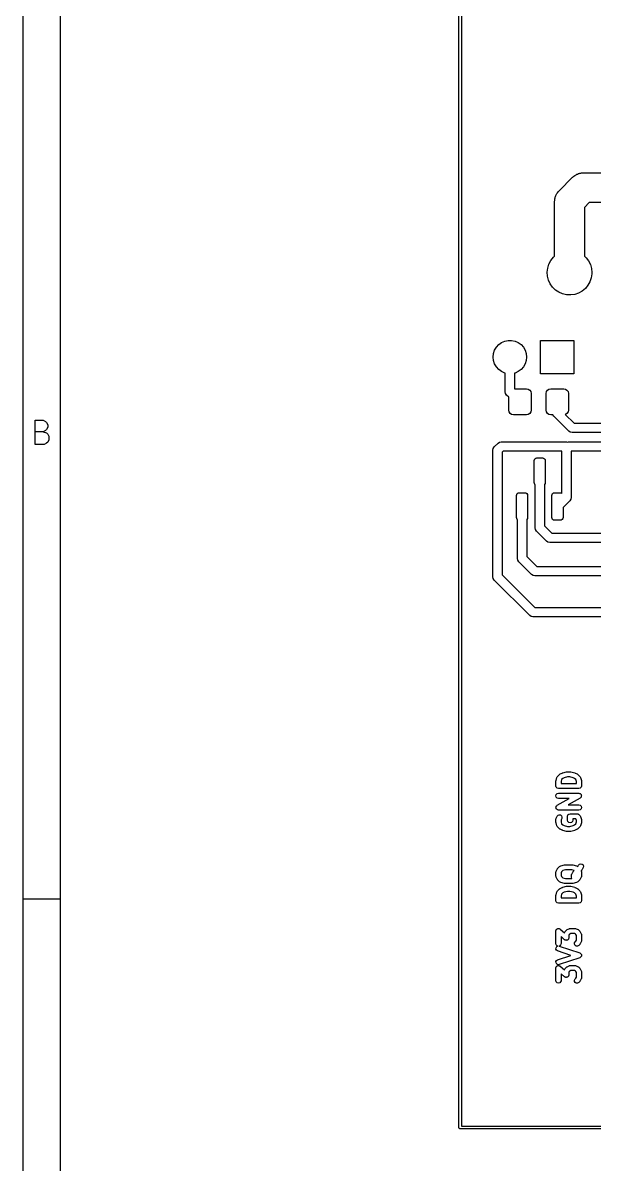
# Model space of a CAD drawing. Extents: x 10 to 287, y -200 to -10.
# Drawn here: x 10 to 40.7, y -124.2 to -62.9 of the extents above; entities that cross this region are included whole.
import ezdxf

# ---------------------------------------------------------------- set-up
doc = ezdxf.new("R2010")
doc.units = 0
doc.layers.add('BLACK', color=7, linetype='CONTINUOUS')

msp = doc.modelspace()

# ---------------------------------------------------------------- linework, layer by layer
at = {"layer": 'BLACK', "linetype": 'CONTINUOUS'}
for p, q in [((10, -10), (10, -200.007)), ((12, -12), (12, -198.007)), ((33.4159, -122.27), (33.4163, -36.7559)), ((33.5663, -36.8309), (33.5659, -122.195)), ((39.6782, -71.1222), (39.7149, -71.105)), ((39.7149, -71.105), (39.7493, -71.0835)), ((39.7493, -71.0835), (39.7955, -71.0674)), ((39.7955, -71.0674), (39.8398, -71.0468)), ((39.8398, -71.0468), (39.8795, -71.0382)), ((39.8795, -71.0382), (39.9178, -71.0249)), ((39.9178, -71.0249), (39.9664, -71.0194)), ((39.9664, -71.0194), (40.0142, -71.0091)), ((40.0142, -71.0091), (40.0547, -71.0095)), ((40.0547, -71.0095), (40.095, -71.005)), ((40.095, -71.005), (44.6, -71.005)), ((38.7984, -71.9702), (39.5293, -71.2393)), ((39.5293, -71.2393), (39.5373, -71.2315)), ((39.5373, -71.2315), (39.5693, -71.2066)), ((39.5693, -71.2066), (39.5981, -71.178)), ((39.5981, -71.178), (39.6395, -71.1521)), ((39.6395, -71.1521), (39.6782, -71.1222)), ((38.5865, -72.3478), (38.6004, -72.3097)), ((38.6004, -72.3097), (38.6095, -72.2702)), ((38.6095, -72.2702), (38.6308, -72.2262)), ((38.6308, -72.2262), (38.6475, -72.1802)), ((38.6475, -72.1802), (38.6695, -72.1461)), ((38.6695, -72.1461), (38.6871, -72.1096)), ((38.6871, -72.1096), (38.7176, -72.0714)), ((38.7176, -72.0714), (38.7441, -72.0303)), ((38.7441, -72.0303), (38.7731, -72.0019)), ((38.7731, -72.0019), (38.7984, -71.9702)), ((38.5641, -72.5359), (38.5642, -72.5248)), ((38.5641, -75.4768), (38.5641, -72.5359)), ((38.5642, -72.5248), (38.5692, -72.4845)), ((38.5692, -72.4845), (38.5694, -72.444)), ((38.5694, -72.444), (38.5804, -72.3963)), ((38.5804, -72.3963), (38.5865, -72.3478)), ((40.4264, -72.605), (40.1641, -72.8673)), ((40.1641, -72.8673), (40.1641, -75.4769)), ((45.4, -72.605), (40.4264, -72.605)), ((38.1903, -76.1152), (38.2554, -75.9054)), ((38.2554, -75.9054), (38.3577, -75.7111)), ((38.3577, -75.7111), (38.4936, -75.5386)), ((38.4936, -75.5386), (38.5641, -75.4768)), ((40.1641, -75.4769), (40.2558, -75.5617)), ((40.2558, -75.5617), (40.3872, -75.7377)), ((40.3872, -75.7377), (40.4844, -75.9346)), ((40.4844, -75.9346), (40.544, -76.146)), ((38.1645, -76.3332), (38.1903, -76.1152)), ((38.1788, -76.5524), (38.1645, -76.3332)), ((38.2329, -76.7652), (38.1788, -76.5524)), ((40.5624, -76.4275), (40.5309, -76.6448)), ((40.544, -76.146), (40.5641, -76.3647)), ((40.5641, -76.3647), (40.5624, -76.4275)), ((38.3248, -76.9647), (38.2329, -76.7652)), ((38.4516, -77.144), (38.3248, -76.9647)), ((38.6089, -77.2972), (38.4516, -77.144)), ((40.2126, -77.2132), (40.0438, -77.3536)), ((40.353, -77.0443), (40.2126, -77.2132)), ((40.4603, -76.8527), (40.353, -77.0443)), ((40.5309, -76.6448), (40.4603, -76.8527)), ((38.7915, -77.4192), (38.6089, -77.2972)), ((38.9933, -77.5059), (38.7915, -77.4192)), ((39.2074, -77.5544), (38.9933, -77.5059)), ((39.4269, -77.563), (39.2074, -77.5544)), ((39.6442, -77.5315), (39.4269, -77.563)), ((39.8522, -77.4609), (39.6442, -77.5315)), ((40.0438, -77.3536), (39.8522, -77.4609)), ((35.4319, -80.371), (35.5578, -80.2312)), ((35.5578, -80.2312), (35.71, -80.1206)), ((35.71, -80.1206), (35.8819, -80.044)), ((35.8819, -80.044), (36.0659, -80.0049)), ((36.0659, -80.0049), (36.2541, -80.0049)), ((36.2541, -80.0049), (36.4381, -80.044)), ((36.4381, -80.044), (36.61, -80.1206)), ((36.61, -80.1206), (36.7622, -80.2312)), ((36.7622, -80.2312), (36.8881, -80.371)), ((37.8, -81.8), (37.8, -80)), ((37.8, -80), (39.6, -80)), ((39.6, -80), (39.6, -81.8)), ((35.26, -80.9), (35.2797, -80.7129)), ((35.2797, -81.0871), (35.26, -80.9)), ((35.2797, -80.7129), (35.3378, -80.5339)), ((35.3378, -80.5339), (35.4319, -80.371)), ((36.8881, -80.371), (36.9822, -80.5339)), ((36.9822, -80.5339), (37.0403, -80.7129)), ((37.0403, -80.7129), (37.06, -80.9)), ((37.06, -80.9), (37.0403, -81.0871)), ((35.3378, -81.2661), (35.2797, -81.0871)), ((35.4319, -81.429), (35.3378, -81.2661)), ((35.5578, -81.5688), (35.4319, -81.429)), ((36.8881, -81.429), (36.7622, -81.5688)), ((36.9822, -81.2661), (36.8881, -81.429)), ((37.0403, -81.0871), (36.9822, -81.2661)), ((35.71, -81.6794), (35.5578, -81.5688)), ((35.8819, -81.756), (35.71, -81.6794)), ((35.91, -81.7619), (35.8819, -81.756)), ((35.91, -82.76), (35.91, -81.7619)), ((36.4381, -81.756), (36.41, -81.7619)), ((36.41, -81.7619), (36.41, -82.6)), ((36.61, -81.6794), (36.4381, -81.756)), ((36.7622, -81.5688), (36.61, -81.6794)), ((39.6, -81.8), (37.8, -81.8)), ((36.41, -82.6), (37.05, -82.6)), ((37.05, -82.6), (37.1457, -82.619)), ((37.1457, -82.619), (37.2268, -82.6732)), ((37.2268, -82.6732), (37.281, -82.7543)), ((38.119, -82.7543), (38.1732, -82.6732)), ((38.1732, -82.6732), (38.2543, -82.619)), ((38.2543, -82.619), (38.35, -82.6)), ((38.35, -82.6), (39.05, -82.6)), ((39.05, -82.6), (39.1457, -82.619)), ((39.1457, -82.619), (39.2268, -82.6732)), ((39.2268, -82.6732), (39.281, -82.7543)), ((35.929, -82.8557), (35.91, -82.76)), ((35.9832, -82.9368), (35.929, -82.8557)), ((36.1, -83.0536), (35.9832, -82.9368)), ((36.1, -83.75), (36.1, -83.0536)), ((37.281, -82.7543), (37.3, -82.85)), ((37.3, -82.85), (37.3, -83.75)), ((38.1, -82.85), (38.119, -82.7543)), ((38.1, -83.75), (38.1, -82.85)), ((39.281, -82.7543), (39.3, -82.85)), ((39.3, -82.85), (39.3, -83.75)), ((36.119, -83.8457), (36.1, -83.75)), ((36.1732, -83.9268), (36.119, -83.8457)), ((36.2543, -83.981), (36.1732, -83.9268)), ((37.2268, -83.9268), (37.1457, -83.981)), ((37.281, -83.8457), (37.2268, -83.9268)), ((37.3, -83.75), (37.281, -83.8457)), ((38.119, -83.8457), (38.1, -83.75)), ((38.1732, -83.9268), (38.119, -83.8457)), ((38.2543, -83.981), (38.1732, -83.9268)), ((39.2268, -83.9268), (39.1457, -83.981)), ((39.281, -83.8457), (39.2268, -83.9268)), ((39.3, -83.75), (39.281, -83.8457)), ((10.6595, -85.5881), (10.6595, -84.2881)), ((10.6595, -84.2881), (11.0929, -84.2881)), ((11.0929, -84.2881), (11.2167, -84.35)), ((11.2167, -84.35), (11.2786, -84.4119)), ((11.2786, -84.4119), (11.3405, -84.5357)), ((11.3405, -84.5357), (11.3405, -84.6595)), ((36.35, -84), (36.2543, -83.981)), ((37.05, -84), (36.35, -84)), ((37.1457, -83.981), (37.05, -84)), ((38.35, -84), (38.2543, -83.981)), ((38.4719, -84), (38.35, -84)), ((38.5232, -84.0768), (38.4719, -84)), ((39.3232, -84.8768), (38.5232, -84.0768)), ((39.1457, -83.981), (39.1364, -83.9828)), ((39.1364, -83.9828), (39.6036, -84.45)), ((39.6036, -84.45), (55.55, -84.45)), ((11.0929, -84.9071), (10.6595, -84.9071)), ((11.2167, -84.8452), (11.0929, -84.9071)), ((11.0929, -84.9071), (11.2786, -84.969)), ((11.2786, -84.7833), (11.2167, -84.8452)), ((11.3405, -84.6595), (11.2786, -84.7833)), ((11.2786, -84.969), (11.3405, -85.031)), ((11.3405, -85.031), (11.4024, -85.1548)), ((11.4024, -85.1548), (11.4024, -85.3405)), ((39.4043, -84.931), (39.3232, -84.8768)), ((39.5, -84.95), (39.4043, -84.931)), ((70.3, -84.95), (39.5, -84.95)), ((11.1548, -85.5881), (10.6595, -85.5881)), ((11.2786, -85.5262), (11.1548, -85.5881)), ((11.3405, -85.4643), (11.2786, -85.5262)), ((11.4024, -85.3405), (11.3405, -85.4643)), ((35.25, -85.9), (35.269, -85.8043)), ((35.269, -85.8043), (35.3232, -85.7232)), ((35.3232, -85.7232), (35.5232, -85.5232)), ((35.5232, -85.5232), (35.6043, -85.469)), ((35.5232, -85.5232), (35.5232, -85.5232)), ((35.6043, -85.469), (35.7, -85.45)), ((35.7, -85.45), (35.7, -85.45)), ((35.7, -85.45), (39.2, -85.45)), ((39.2, -85.45), (39.25, -85.4599)), ((39.25, -85.4599), (39.3, -85.45)), ((39.3, -85.45), (57, -85.45)), ((35.25, -92.7), (35.25, -85.9)), ((35.8036, -85.95), (35.75, -86.0036)), ((35.75, -86.0036), (35.75, -92.5964)), ((38.95, -85.95), (35.8036, -85.95)), ((37.4632, -86.4613), (37.4746, -86.4039)), ((37.4746, -86.4039), (37.5071, -86.3553)), ((37.5071, -86.3553), (37.5558, -86.3228)), ((37.5558, -86.3228), (37.6132, -86.3113)), ((37.6132, -86.3113), (37.9132, -86.3113)), ((37.9132, -86.3113), (37.9706, -86.3228)), ((37.9706, -86.3228), (38.0193, -86.3553)), ((38.0193, -86.3553), (38.0518, -86.4039)), ((38.0518, -86.4039), (38.0632, -86.4613)), ((38.95, -88.2174), (38.95, -85.95)), ((55.4592, -85.95), (39.45, -85.95)), ((39.45, -85.95), (39.45, -88.437)), ((37.4632, -87.6363), (37.4632, -86.4613)), ((38.0632, -86.4613), (38.0632, -87.6363)), ((37.4746, -87.6937), (37.4632, -87.6363)), ((38.0632, -87.6363), (38.0518, -87.6937)), ((36.5246, -88.2789), (36.5571, -88.2303)), ((36.5571, -88.2303), (36.6058, -88.1978)), ((36.6058, -88.1978), (36.6632, -88.1863)), ((36.6632, -88.1863), (36.9632, -88.1863)), ((36.9632, -88.1863), (37.0206, -88.1978)), ((37.0206, -88.1978), (37.0693, -88.2303)), ((37.0693, -88.2303), (37.1018, -88.2789)), ((37.5071, -87.7424), (37.4746, -87.6937)), ((37.5132, -87.7465), (37.5071, -87.7424)), ((37.5132, -90.0632), (37.5132, -87.7465)), ((38.0193, -87.7424), (38.0132, -87.7465)), ((38.0132, -87.7465), (38.0132, -89.9596)), ((38.0518, -87.6937), (38.0193, -87.7424)), ((38.4246, -88.2789), (38.4571, -88.2303)), ((38.4571, -88.2303), (38.5058, -88.1978)), ((38.5058, -88.1978), (38.5632, -88.1863)), ((38.5632, -88.1863), (38.8632, -88.1863)), ((38.8632, -88.1863), (38.9206, -88.1978)), ((38.9206, -88.1978), (38.95, -88.2174)), ((36.5132, -88.3363), (36.5246, -88.2789)), ((36.5132, -89.5113), (36.5132, -88.3363)), ((37.1018, -88.2789), (37.1132, -88.3363)), ((37.1132, -88.3363), (37.1132, -89.5113)), ((38.4132, -88.3363), (38.4246, -88.2789)), ((38.4132, -89.5113), (38.4132, -88.3363)), ((39.3768, -88.6138), (39.0132, -88.9774)), ((39.431, -88.5327), (39.3768, -88.6138)), ((39.3768, -88.6138), (39.3768, -88.6138)), ((39.45, -88.437), (39.431, -88.5327)), ((39.0132, -88.9774), (39.0132, -89.5113)), ((36.5246, -89.5687), (36.5132, -89.5113)), ((36.5571, -89.6174), (36.5246, -89.5687)), ((36.5632, -89.6215), (36.5571, -89.6174)), ((36.5632, -91.7132), (36.5632, -89.6215)), ((37.0693, -89.6174), (37.0632, -89.6215)), ((37.0632, -89.6215), (37.0632, -91.6096)), ((37.1018, -89.5687), (37.0693, -89.6174)), ((37.1132, -89.5113), (37.1018, -89.5687)), ((37.5322, -90.1589), (37.5132, -90.0632)), ((38.0132, -89.9596), (38.4036, -90.35)), ((38.4246, -89.5687), (38.4132, -89.5113)), ((38.4571, -89.6174), (38.4246, -89.5687)), ((38.5058, -89.6499), (38.4571, -89.6174)), ((38.5632, -89.6613), (38.5058, -89.6499)), ((38.8632, -89.6613), (38.5632, -89.6613)), ((38.9206, -89.6499), (38.8632, -89.6613)), ((38.9693, -89.6174), (38.9206, -89.6499)), ((39.0018, -89.5687), (38.9693, -89.6174)), ((39.0132, -89.5113), (39.0018, -89.5687)), ((37.5864, -90.24), (37.5322, -90.1589)), ((38.1232, -90.7768), (37.5864, -90.24)), ((38.4036, -90.35), (43.0964, -90.35)), ((38.2043, -90.831), (38.1232, -90.7768)), ((38.3, -90.85), (38.2043, -90.831)), ((43.2, -90.85), (38.3, -90.85)), ((36.5822, -91.8089), (36.5632, -91.7132)), ((36.6364, -91.89), (36.5822, -91.8089)), ((37.3232, -92.5768), (36.6364, -91.89)), ((37.0632, -91.6096), (37.6036, -92.15)), ((37.6036, -92.15), (43.6964, -92.15)), ((35.269, -92.7957), (35.25, -92.7)), ((35.3232, -92.8768), (35.269, -92.7957)), ((37.2232, -94.7768), (35.3232, -92.8768)), ((35.75, -92.5964), (37.5036, -94.35)), ((37.4043, -92.631), (37.3232, -92.5768)), ((37.5, -92.65), (37.4043, -92.631)), ((43.8, -92.65), (37.5, -92.65)), ((37.5036, -94.35), (46.7, -94.35)), ((37.3043, -94.831), (37.2232, -94.7768)), ((37.4, -94.85), (37.3043, -94.831)), ((46.5964, -94.85), (37.4, -94.85)), ((37.4, -94.85), (37.4, -94.85)), ((38.6372, -103.632), (38.6896, -103.474)), ((38.6896, -103.474), (38.707, -103.448)), ((38.707, -103.448), (38.7228, -103.421)), ((38.7228, -103.421), (38.8275, -103.316)), ((38.8275, -103.316), (38.8467, -103.305)), ((38.8467, -103.305), (38.8633, -103.29)), ((38.8633, -103.29), (38.968, -103.238)), ((38.9402, -103.592), (38.9051, -103.697)), ((39.0062, -103.526), (38.9402, -103.592)), ((38.968, -103.238), (38.9829, -103.235)), ((38.9829, -103.235), (38.9962, -103.227)), ((38.9962, -103.227), (39.2057, -103.175)), ((39.0775, -103.49), (39.0062, -103.526)), ((39.256, -103.446), (39.0775, -103.49)), ((39.2057, -103.175), (39.2227, -103.175)), ((39.2227, -103.175), (39.239, -103.171)), ((39.239, -103.171), (39.3962, -103.171)), ((39.3793, -103.446), (39.256, -103.446)), ((39.5577, -103.49), (39.3793, -103.446)), ((39.3962, -103.171), (39.4126, -103.175)), ((39.4126, -103.175), (39.4295, -103.175)), ((39.4295, -103.175), (39.6391, -103.227)), ((39.629, -103.526), (39.5577, -103.49)), ((39.6951, -103.592), (39.629, -103.526)), ((39.6391, -103.227), (39.6523, -103.235)), ((39.6523, -103.235), (39.6672, -103.238)), ((39.6672, -103.238), (39.772, -103.29)), ((39.7301, -103.697), (39.6951, -103.592)), ((39.772, -103.29), (39.7885, -103.305)), ((39.7885, -103.305), (39.8077, -103.316)), ((39.8077, -103.316), (39.9125, -103.421)), ((39.9125, -103.421), (39.9283, -103.448)), ((39.9283, -103.448), (39.9457, -103.474)), ((39.9457, -103.474), (39.9981, -103.632)), ((38.6301, -103.675), (38.6358, -103.654)), ((38.6301, -103.937), (38.6301, -103.675)), ((38.6485, -104.006), (38.6301, -103.937)), ((38.6358, -103.654), (38.6372, -103.632)), ((38.6989, -104.056), (38.6485, -104.006)), ((38.7676, -104.074), (38.6989, -104.056)), ((39.8676, -104.074), (38.7676, -104.074)), ((38.9051, -103.697), (38.9051, -103.799)), ((38.9051, -103.799), (39.7301, -103.799)), ((39.7301, -103.799), (39.7301, -103.697)), ((39.9364, -104.056), (39.8676, -104.074)), ((39.9867, -104.006), (39.9364, -104.056)), ((40.0051, -103.937), (39.9867, -104.006)), ((39.9981, -103.632), (39.9994, -103.654)), ((39.9994, -103.654), (40.0051, -103.675)), ((40.0051, -103.675), (40.0051, -103.937)), ((38.6301, -104.461), (38.6485, -104.392)), ((38.6485, -104.529), (38.6301, -104.461)), ((38.6485, -104.392), (38.6989, -104.342)), ((38.6989, -104.58), (38.6485, -104.529)), ((38.6989, -104.342), (38.7676, -104.323)), ((38.7676, -104.598), (38.6989, -104.58)), ((38.6994, -104.97), (39.3499, -104.598)), ((38.7676, -104.323), (39.8676, -104.323)), ((39.3499, -104.598), (38.7676, -104.598)), ((39.9358, -104.58), (39.2854, -104.952)), ((39.8676, -104.323), (39.8679, -104.323)), ((39.8679, -104.323), (39.8682, -104.323)), ((39.8682, -104.323), (39.9023, -104.332)), ((39.9023, -104.332), (39.9364, -104.342)), ((39.9361, -104.58), (39.9358, -104.58)), ((39.9364, -104.58), (39.9361, -104.58)), ((39.9364, -104.342), (39.9366, -104.342)), ((39.9613, -104.555), (39.9364, -104.58)), ((39.9366, -104.342), (39.9369, -104.342)), ((39.9369, -104.342), (39.9617, -104.367)), ((39.9864, -104.53), (39.9613, -104.555)), ((39.9617, -104.367), (39.9867, -104.392)), ((39.9865, -104.53), (39.9864, -104.53)), ((39.9867, -104.529), (39.9865, -104.53)), ((39.9867, -104.392), (39.9868, -104.392)), ((39.9958, -104.495), (39.9867, -104.529)), ((39.9868, -104.392), (39.987, -104.392)), ((39.987, -104.392), (39.996, -104.427)), ((40.0051, -104.461), (39.9958, -104.495)), ((39.996, -104.427), (40.0051, -104.461)), ((40.0051, -104.461), (40.005, -104.461)), ((40.005, -104.461), (40.0051, -104.461)), ((38.6301, -105.089), (38.6394, -105.055)), ((38.6393, -105.123), (38.6301, -105.089)), ((38.6301, -105.089), (38.6302, -105.089)), ((38.6302, -105.089), (38.6301, -105.089)), ((38.6482, -105.158), (38.6393, -105.123)), ((38.6394, -105.055), (38.6485, -105.021)), ((38.6485, -105.158), (38.6482, -105.158)), ((38.6485, -105.021), (38.6488, -105.02)), ((38.6735, -105.183), (38.6485, -105.158)), ((38.6485, -105.158), (38.6485, -105.158)), ((38.6488, -105.02), (38.6739, -104.995)), ((38.6488, -105.02), (38.6488, -105.02)), ((38.6983, -105.208), (38.6735, -105.183)), ((38.6739, -104.995), (38.6989, -104.97)), ((38.6986, -105.208), (38.6983, -105.208)), ((38.6989, -105.208), (38.6986, -105.208)), ((38.6989, -104.97), (38.6992, -104.97)), ((38.733, -105.218), (38.6989, -105.208)), ((38.6992, -104.97), (38.6994, -104.97)), ((38.767, -105.227), (38.733, -105.218)), ((38.7673, -105.227), (38.767, -105.227)), ((38.7676, -105.227), (38.7673, -105.227)), ((39.8676, -105.227), (38.7676, -105.227)), ((39.2854, -104.952), (39.8676, -104.952)), ((39.3274, -105.442), (39.3962, -105.423)), ((39.3962, -105.423), (39.7629, -105.423)), ((39.7629, -105.423), (39.7803, -105.428)), ((39.7803, -105.428), (39.7984, -105.428)), ((39.7984, -105.428), (39.8141, -105.437)), ((39.8676, -104.952), (39.9364, -104.97)), ((39.9364, -105.208), (39.8676, -105.227)), ((39.9364, -104.97), (39.9867, -105.021)), ((39.9867, -105.158), (39.9364, -105.208)), ((39.9867, -105.021), (40.0051, -105.089)), ((40.0051, -105.089), (39.9867, -105.158)), ((38.6301, -105.718), (38.6383, -105.687)), ((38.6301, -105.875), (38.6301, -105.718)), ((38.6358, -105.896), (38.6301, -105.875)), ((38.6372, -105.918), (38.6358, -105.896)), ((38.6896, -106.076), (38.6372, -105.918)), ((38.6383, -105.687), (38.6446, -105.656)), ((38.6446, -105.656), (38.697, -105.552)), ((38.697, -105.552), (38.7442, -105.498)), ((38.7442, -105.498), (38.8118, -105.476)), ((38.8118, -105.476), (38.8815, -105.49)), ((38.8815, -105.49), (38.9347, -105.537)), ((38.943, -105.675), (38.9051, -105.75)), ((38.9051, -105.75), (38.9051, -105.853)), ((38.9051, -105.853), (38.9402, -105.958)), ((38.9347, -105.537), (38.9573, -105.605)), ((38.9402, -105.958), (39.0062, -106.024)), ((38.9573, -105.605), (38.943, -105.675)), ((39.0062, -106.024), (39.0775, -106.06)), ((39.2587, -105.561), (39.2771, -105.492)), ((39.2587, -105.77), (39.2587, -105.561)), ((39.2771, -105.839), (39.2587, -105.77)), ((39.2771, -105.492), (39.3274, -105.442)), ((39.3274, -105.889), (39.2771, -105.839)), ((39.3962, -105.908), (39.3274, -105.889)), ((39.4649, -105.889), (39.3962, -105.908)), ((39.5153, -105.839), (39.4649, -105.889)), ((39.5337, -105.77), (39.5153, -105.839)), ((39.6987, -105.698), (39.5337, -105.698)), ((39.5337, -105.698), (39.5337, -105.77)), ((39.5577, -106.06), (39.629, -106.024)), ((39.629, -106.024), (39.6951, -105.958)), ((39.6951, -105.958), (39.7301, -105.853)), ((39.7301, -105.793), (39.6987, -105.698)), ((39.7301, -105.853), (39.7301, -105.793)), ((39.8141, -105.437), (39.8316, -105.442)), ((39.8316, -105.442), (39.8444, -105.454)), ((39.8444, -105.454), (39.8601, -105.463)), ((39.8601, -105.463), (39.9125, -105.516)), ((39.9125, -105.516), (39.9283, -105.543)), ((39.9283, -105.543), (39.9457, -105.57)), ((39.9457, -105.57), (39.9981, -105.727)), ((39.9981, -105.918), (39.9457, -106.076)), ((39.9981, -105.727), (39.9994, -105.749)), ((39.9994, -105.896), (39.9981, -105.918)), ((39.9994, -105.749), (40.0051, -105.77)), ((40.0051, -105.875), (39.9994, -105.896)), ((40.0051, -105.77), (40.0051, -105.875)), ((38.707, -106.102), (38.6896, -106.076)), ((38.7228, -106.129), (38.707, -106.102)), ((38.8275, -106.234), (38.7228, -106.129)), ((38.8467, -106.245), (38.8275, -106.234)), ((38.8633, -106.26), (38.8467, -106.245)), ((38.968, -106.312), (38.8633, -106.26)), ((38.9829, -106.315), (38.968, -106.312)), ((38.9962, -106.323), (38.9829, -106.315)), ((39.2057, -106.375), (38.9962, -106.323)), ((39.0775, -106.06), (39.256, -106.104)), ((39.2227, -106.375), (39.2057, -106.375)), ((39.239, -106.379), (39.2227, -106.375)), ((39.3962, -106.379), (39.239, -106.379)), ((39.256, -106.104), (39.3793, -106.104)), ((39.3793, -106.104), (39.5577, -106.06)), ((39.4126, -106.375), (39.3962, -106.379)), ((39.4295, -106.375), (39.4126, -106.375)), ((39.6391, -106.323), (39.4295, -106.375)), ((39.6523, -106.315), (39.6391, -106.323)), ((39.6672, -106.312), (39.6523, -106.315)), ((39.772, -106.26), (39.6672, -106.312)), ((39.7885, -106.245), (39.772, -106.26)), ((39.8077, -106.234), (39.7885, -106.245)), ((39.9125, -106.129), (39.8077, -106.234)), ((39.9283, -106.102), (39.9125, -106.129)), ((39.9457, -106.076), (39.9283, -106.102)), ((38.6446, -108.504), (38.697, -108.399)), ((38.697, -108.399), (38.7117, -108.382)), ((38.7117, -108.382), (38.7228, -108.363)), ((38.7228, -108.363), (38.8275, -108.258)), ((38.8275, -108.258), (38.8286, -108.258)), ((38.8286, -108.258), (38.8292, -108.257)), ((38.8292, -108.257), (38.8593, -108.24)), ((38.8593, -108.24), (38.8892, -108.223)), ((38.8892, -108.223), (38.8904, -108.223)), ((38.8904, -108.223), (38.8914, -108.222)), ((38.8914, -108.222), (39.1009, -108.17)), ((38.9951, -108.48), (38.933, -108.542)), ((39.1512, -108.441), (38.9951, -108.48)), ((39.1009, -108.17), (39.1179, -108.17)), ((39.1179, -108.17), (39.1343, -108.166)), ((39.1343, -108.166), (39.501, -108.166)), ((39.484, -108.441), (39.1512, -108.441)), ((39.6091, -108.472), (39.484, -108.441)), ((39.501, -108.166), (39.5173, -108.17)), ((39.5173, -108.17), (39.5343, -108.17)), ((39.5343, -108.17), (39.7438, -108.222)), ((39.5609, -108.52), (39.6091, -108.472)), ((39.7438, -108.222), (39.7449, -108.223)), ((39.7449, -108.223), (39.7461, -108.223)), ((39.7461, -108.223), (39.7759, -108.24)), ((39.7759, -108.24), (39.8061, -108.257)), ((39.8061, -108.257), (39.8067, -108.258)), ((39.8067, -108.258), (39.8077, -108.258)), ((39.8077, -108.258), (39.8125, -108.263)), ((39.8125, -108.263), (39.8494, -108.189)), ((39.8494, -108.189), (39.8966, -108.136)), ((39.8966, -108.136), (39.9641, -108.114)), ((39.9641, -108.114), (40.0339, -108.128)), ((40.0172, -108.453), (39.9825, -108.488)), ((39.9825, -108.488), (39.9906, -108.504)), ((40.0283, -108.434), (40.0172, -108.453)), ((40.043, -108.417), (40.0283, -108.434)), ((40.0339, -108.128), (40.0871, -108.175)), ((40.0954, -108.312), (40.043, -108.417)), ((40.0871, -108.175), (40.1096, -108.243)), ((40.1096, -108.243), (40.0954, -108.312)), ((38.6301, -108.565), (38.6383, -108.535)), ((38.6301, -108.775), (38.6301, -108.565)), ((38.6383, -108.805), (38.6301, -108.775)), ((38.6383, -108.535), (38.6446, -108.504)), ((38.6446, -108.836), (38.6383, -108.805)), ((38.697, -108.941), (38.6446, -108.836)), ((38.7117, -108.958), (38.697, -108.941)), ((38.7228, -108.977), (38.7117, -108.958)), ((38.8275, -109.082), (38.7228, -108.977)), ((38.8286, -109.082), (38.8275, -109.082)), ((38.8292, -109.083), (38.8286, -109.082)), ((38.8593, -109.1), (38.8292, -109.083)), ((38.8892, -109.117), (38.8593, -109.1)), ((38.933, -108.542), (38.9051, -108.598)), ((38.9051, -108.598), (38.9051, -108.742)), ((38.9051, -108.742), (38.933, -108.798)), ((38.933, -108.798), (38.9951, -108.86)), ((38.9951, -108.86), (39.1512, -108.899)), ((39.1512, -108.899), (39.484, -108.899)), ((39.4682, -108.722), (39.4764, -108.692)), ((39.4682, -108.827), (39.4682, -108.722)), ((39.4866, -108.896), (39.4682, -108.827)), ((39.4764, -108.692), (39.4827, -108.661)), ((39.4827, -108.661), (39.5351, -108.556)), ((39.484, -108.899), (39.4887, -108.898)), ((39.4887, -108.898), (39.4866, -108.896)), ((39.5351, -108.556), (39.5498, -108.54)), ((39.5498, -108.54), (39.5609, -108.52)), ((39.7759, -109.1), (39.7461, -109.117)), ((39.8061, -109.083), (39.7759, -109.1)), ((39.8067, -109.082), (39.8061, -109.083)), ((39.8077, -109.082), (39.8067, -109.082)), ((39.9125, -108.977), (39.8077, -109.082)), ((39.9235, -108.958), (39.9125, -108.977)), ((39.9382, -108.941), (39.9235, -108.958)), ((39.9906, -108.836), (39.9382, -108.941)), ((39.9906, -108.504), (39.9969, -108.535)), ((39.9969, -108.805), (39.9906, -108.836)), ((39.9969, -108.535), (40.0051, -108.565)), ((40.0051, -108.775), (39.9969, -108.805)), ((40.0051, -108.565), (40.0051, -108.775)), ((38.6372, -109.779), (38.6896, -109.622)), ((38.6896, -109.622), (38.707, -109.595)), ((38.707, -109.595), (38.7228, -109.568)), ((38.7228, -109.568), (38.8275, -109.463)), ((38.8275, -109.463), (38.8467, -109.452)), ((38.8467, -109.452), (38.8633, -109.437)), ((38.8633, -109.437), (38.968, -109.385)), ((38.8904, -109.117), (38.8892, -109.117)), ((38.8914, -109.118), (38.8904, -109.117)), ((39.1009, -109.17), (38.8914, -109.118)), ((39.0062, -109.673), (38.9402, -109.74)), ((38.968, -109.385), (38.9829, -109.382)), ((38.9829, -109.382), (38.9962, -109.375)), ((38.9962, -109.375), (39.2057, -109.322)), ((39.0775, -109.638), (39.0062, -109.673)), ((39.256, -109.593), (39.0775, -109.638)), ((39.1179, -109.17), (39.1009, -109.17)), ((39.1343, -109.174), (39.1179, -109.17)), ((39.501, -109.174), (39.1343, -109.174)), ((39.2057, -109.322), (39.2227, -109.323)), ((39.2227, -109.323), (39.239, -109.318)), ((39.239, -109.318), (39.3962, -109.318)), ((39.3793, -109.593), (39.256, -109.593)), ((39.5577, -109.638), (39.3793, -109.593)), ((39.3962, -109.318), (39.4126, -109.323)), ((39.4126, -109.323), (39.4295, -109.322)), ((39.4295, -109.322), (39.6391, -109.375)), ((39.5173, -109.17), (39.501, -109.174)), ((39.5343, -109.17), (39.5173, -109.17)), ((39.7438, -109.118), (39.5343, -109.17)), ((39.629, -109.673), (39.5577, -109.638)), ((39.6951, -109.74), (39.629, -109.673)), ((39.6391, -109.375), (39.6523, -109.382)), ((39.6523, -109.382), (39.6672, -109.385)), ((39.6672, -109.385), (39.772, -109.437)), ((39.7449, -109.117), (39.7438, -109.118)), ((39.7461, -109.117), (39.7449, -109.117)), ((39.772, -109.437), (39.7885, -109.452)), ((39.7885, -109.452), (39.8077, -109.463)), ((39.8077, -109.463), (39.9125, -109.568)), ((39.9125, -109.568), (39.9283, -109.595)), ((39.9283, -109.595), (39.9457, -109.622)), ((39.9457, -109.622), (39.9981, -109.779)), ((10, -110), (12, -110)), ((38.6301, -109.822), (38.6358, -109.801)), ((38.6301, -110.084), (38.6301, -109.822)), ((38.6485, -110.153), (38.6301, -110.084)), ((38.6358, -109.801), (38.6372, -109.779)), ((38.6989, -110.203), (38.6485, -110.153)), ((38.7676, -110.222), (38.6989, -110.203)), ((39.8676, -110.222), (38.7676, -110.222)), ((38.9402, -109.74), (38.9051, -109.845)), ((38.9051, -109.845), (38.9051, -109.947)), ((38.9051, -109.947), (39.7301, -109.947)), ((39.7301, -109.845), (39.6951, -109.74)), ((39.7301, -109.947), (39.7301, -109.845)), ((39.9364, -110.203), (39.8676, -110.222)), ((39.9867, -110.153), (39.9364, -110.203)), ((40.0051, -110.084), (39.9867, -110.153)), ((39.9981, -109.779), (39.9994, -109.801)), ((39.9994, -109.801), (40.0051, -109.822)), ((40.0051, -109.822), (40.0051, -110.084)), ((38.6301, -111.72), (38.6336, -111.707)), ((38.6301, -112.401), (38.6301, -111.72)), ((38.6327, -111.694), (38.6427, -111.674)), ((38.6336, -111.707), (38.6327, -111.694)), ((38.6427, -111.674), (38.6485, -111.652)), ((38.6485, -111.652), (38.6581, -111.642)), ((38.6581, -111.642), (38.6641, -111.63)), ((38.6641, -111.63), (38.6829, -111.617)), ((38.6829, -111.617), (38.6989, -111.601)), ((38.6989, -111.601), (38.712, -111.598)), ((38.712, -111.598), (38.7233, -111.59)), ((38.7233, -111.59), (38.7458, -111.589)), ((38.7458, -111.589), (38.7676, -111.583)), ((38.7676, -111.583), (38.7807, -111.586)), ((38.7807, -111.586), (38.7943, -111.586)), ((38.7943, -111.586), (38.8146, -111.596)), ((38.8146, -111.596), (38.8364, -111.601)), ((38.8364, -111.601), (38.846, -111.611)), ((38.846, -111.611), (38.8582, -111.617)), ((38.8582, -111.617), (39.0886, -111.819)), ((39.0961, -112.191), (38.9051, -112.023)), ((38.9051, -112.023), (38.9051, -112.401)), ((39.0886, -111.819), (39.1161, -111.764)), ((39.1161, -111.764), (39.1308, -111.747)), ((39.1308, -111.747), (39.1418, -111.728)), ((39.1418, -111.728), (39.1942, -111.676)), ((39.1942, -111.676), (39.2134, -111.665)), ((39.2134, -111.665), (39.2299, -111.65)), ((39.2299, -111.65), (39.3347, -111.597)), ((39.2961, -112.165), (39.2901, -112.178)), ((39.3057, -112.156), (39.2961, -112.165)), ((39.3116, -112.134), (39.3057, -112.156)), ((39.3216, -112.114), (39.3116, -112.134)), ((39.3242, -112.087), (39.3207, -112.1)), ((39.3207, -112.1), (39.3216, -112.114)), ((39.3521, -111.907), (39.3242, -111.962)), ((39.3242, -111.962), (39.3242, -112.087)), ((39.3347, -111.597), (39.3657, -111.591)), ((39.3729, -111.886), (39.3521, -111.907)), ((39.3657, -111.591), (39.3962, -111.583)), ((39.4286, -111.858), (39.3729, -111.886)), ((39.3962, -111.583), (39.6581, -111.583)), ((39.6256, -111.858), (39.4286, -111.858)), ((39.6814, -111.886), (39.6256, -111.858)), ((39.6581, -111.583), (39.6886, -111.591)), ((39.7022, -111.907), (39.6814, -111.886)), ((39.6886, -111.591), (39.7196, -111.597)), ((39.7301, -111.962), (39.7022, -111.907)), ((39.7196, -111.597), (39.8243, -111.65)), ((39.7301, -112.212), (39.7301, -111.962)), ((39.8243, -111.65), (39.8409, -111.665)), ((39.8409, -111.665), (39.8601, -111.676)), ((39.8601, -111.676), (39.9125, -111.728)), ((39.9125, -111.728), (39.9235, -111.747)), ((39.9235, -111.747), (39.9382, -111.764)), ((39.9382, -111.764), (39.9906, -111.869)), ((39.9906, -111.869), (39.9969, -111.899)), ((39.9969, -111.899), (40.0051, -111.93)), ((40.0051, -111.93), (40.0051, -112.244)), ((38.6485, -112.47), (38.6301, -112.401)), ((38.6329, -112.691), (38.6372, -112.62)), ((38.6647, -112.755), (38.6329, -112.691)), ((38.6372, -112.62), (38.6764, -112.56)), ((38.6989, -112.521), (38.6485, -112.47)), ((38.7241, -112.794), (38.6647, -112.755)), ((38.6764, -112.56), (38.7363, -112.531)), ((38.7363, -112.531), (38.6989, -112.521)), ((38.8364, -112.521), (38.794, -112.532)), ((38.794, -112.532), (38.8111, -112.533)), ((38.8111, -112.533), (39.9111, -112.9)), ((38.8867, -112.47), (38.8364, -112.521)), ((38.9051, -112.401), (38.8867, -112.47)), ((39.1083, -112.197), (39.0961, -112.191)), ((39.1179, -112.206), (39.1083, -112.197)), ((39.1397, -112.212), (39.1179, -112.206)), ((39.16, -112.222), (39.1397, -112.212)), ((39.1735, -112.221), (39.16, -112.222)), ((39.1867, -112.225), (39.1735, -112.221)), ((39.2085, -112.219), (39.1867, -112.225)), ((39.231, -112.217), (39.2085, -112.219)), ((39.2423, -112.21), (39.231, -112.217)), ((39.2554, -112.206), (39.2423, -112.21)), ((39.2714, -112.19), (39.2554, -112.206)), ((39.2901, -112.178), (39.2714, -112.19)), ((39.63, -112.366), (39.6656, -112.304)), ((39.63, -112.437), (39.63, -112.366)), ((39.6656, -112.499), (39.63, -112.437)), ((39.6656, -112.304), (39.7022, -112.268)), ((39.7273, -112.534), (39.6656, -112.499)), ((39.7022, -112.268), (39.7301, -112.212)), ((39.7984, -112.534), (39.7273, -112.534)), ((39.8601, -112.499), (39.7984, -112.534)), ((39.9125, -112.446), (39.8601, -112.499)), ((39.9235, -112.427), (39.9125, -112.446)), ((39.9382, -112.411), (39.9235, -112.427)), ((39.9906, -112.306), (39.9382, -112.411)), ((39.9969, -112.275), (39.9906, -112.306)), ((40.0051, -112.244), (39.9969, -112.275)), ((38.6329, -113.369), (38.6647, -113.305)), ((38.6372, -113.44), (38.6329, -113.369)), ((38.6647, -113.305), (38.7241, -113.266)), ((39.4328, -113.03), (38.7241, -112.794)), ((38.7241, -113.266), (39.4328, -113.03)), ((39.9111, -113.16), (38.8111, -113.527)), ((39.9111, -112.9), (39.9341, -112.915)), ((39.9341, -113.145), (39.9111, -113.16)), ((39.9341, -112.915), (39.9588, -112.927)), ((39.9588, -113.133), (39.9341, -113.145)), ((39.9588, -112.927), (39.9635, -112.934)), ((39.9635, -113.126), (39.9588, -113.133)), ((39.9635, -112.934), (39.9705, -112.939)), ((39.9705, -113.121), (39.9635, -113.126)), ((39.9705, -112.939), (39.9828, -112.963)), ((39.9828, -113.097), (39.9705, -113.121)), ((39.9828, -112.963), (39.9981, -112.987)), ((39.9981, -113.073), (39.9828, -113.097)), ((39.9981, -112.987), (39.9986, -112.995)), ((39.9986, -113.065), (39.9981, -113.073)), ((39.9986, -112.995), (40.0023, -113.002)), ((40.0023, -113.058), (39.9986, -113.065)), ((40.0023, -113.002), (40.0007, -113.03)), ((40.0007, -113.03), (40.0023, -113.058)), ((38.6301, -113.711), (38.6336, -113.698)), ((38.6301, -114.392), (38.6301, -113.711)), ((38.6327, -113.684), (38.6427, -113.664)), ((38.6336, -113.698), (38.6327, -113.684)), ((38.6764, -113.5), (38.6372, -113.44)), ((38.6427, -113.664), (38.6485, -113.642)), ((38.6485, -113.642), (38.6581, -113.633)), ((38.6581, -113.633), (38.6641, -113.62)), ((38.6641, -113.62), (38.6829, -113.608)), ((38.7401, -113.531), (38.6764, -113.5)), ((38.6829, -113.608), (38.6989, -113.592)), ((38.6989, -113.592), (38.712, -113.588)), ((38.712, -113.588), (38.7233, -113.581)), ((38.7233, -113.581), (38.7458, -113.579)), ((38.8111, -113.527), (38.7401, -113.531)), ((38.7458, -113.579), (38.7676, -113.573)), ((38.7676, -113.573), (38.7807, -113.577)), ((38.7807, -113.577), (38.7943, -113.576)), ((38.7943, -113.576), (38.8146, -113.586)), ((38.8146, -113.586), (38.8364, -113.592)), ((38.8364, -113.592), (38.846, -113.601)), ((38.846, -113.601), (38.8582, -113.607)), ((38.8582, -113.607), (39.0886, -113.809)), ((39.0961, -114.181), (38.9051, -114.014)), ((38.9051, -114.014), (38.9051, -114.392)), ((39.0886, -113.809), (39.1161, -113.754)), ((39.1161, -113.754), (39.1308, -113.738)), ((39.1308, -113.738), (39.1418, -113.718)), ((39.1418, -113.718), (39.1942, -113.666)), ((39.1942, -113.666), (39.2134, -113.655)), ((39.2134, -113.655), (39.2299, -113.64)), ((39.2299, -113.64), (39.3347, -113.588)), ((39.3521, -113.897), (39.3242, -113.953)), ((39.3242, -113.953), (39.3242, -114.078)), ((39.3347, -113.588), (39.3657, -113.582)), ((39.3729, -113.876), (39.3521, -113.897)), ((39.3657, -113.582), (39.3962, -113.573)), ((39.4286, -113.848), (39.3729, -113.876)), ((39.3962, -113.573), (39.6581, -113.573)), ((39.6256, -113.848), (39.4286, -113.848)), ((39.6814, -113.876), (39.6256, -113.848)), ((39.6581, -113.573), (39.6886, -113.582)), ((39.7022, -113.897), (39.6814, -113.876)), ((39.6886, -113.582), (39.7196, -113.588)), ((39.7301, -113.953), (39.7022, -113.897)), ((39.7196, -113.588), (39.8243, -113.64)), ((39.7301, -114.202), (39.7301, -113.953)), ((39.8243, -113.64), (39.8409, -113.655)), ((39.8409, -113.655), (39.8601, -113.666)), ((39.8601, -113.666), (39.9125, -113.718)), ((39.9125, -113.718), (39.9235, -113.738)), ((39.9235, -113.738), (39.9382, -113.754)), ((39.9382, -113.754), (39.9906, -113.859)), ((39.9906, -113.859), (39.9969, -113.89)), ((39.9969, -113.89), (40.0051, -113.92)), ((40.0051, -113.92), (40.0051, -114.235)), ((38.6485, -114.461), (38.6301, -114.392)), ((38.6989, -114.511), (38.6485, -114.461)), ((38.7676, -114.529), (38.6989, -114.511)), ((38.8364, -114.511), (38.7676, -114.529)), ((38.8867, -114.461), (38.8364, -114.511)), ((38.9051, -114.392), (38.8867, -114.461)), ((39.1083, -114.187), (39.0961, -114.181)), ((39.1179, -114.197), (39.1083, -114.187)), ((39.1397, -114.203), (39.1179, -114.197)), ((39.16, -114.213), (39.1397, -114.203)), ((39.1735, -114.212), (39.16, -114.213)), ((39.1867, -114.215), (39.1735, -114.212)), ((39.2085, -114.209), (39.1867, -114.215)), ((39.231, -114.208), (39.2085, -114.209)), ((39.2423, -114.2), (39.231, -114.208)), ((39.2554, -114.197), (39.2423, -114.2)), ((39.2714, -114.181), (39.2554, -114.197)), ((39.2901, -114.168), (39.2714, -114.181)), ((39.2961, -114.156), (39.2901, -114.168)), ((39.3057, -114.146), (39.2961, -114.156)), ((39.3116, -114.125), (39.3057, -114.146)), ((39.3216, -114.104), (39.3116, -114.125)), ((39.3242, -114.078), (39.3207, -114.091)), ((39.3207, -114.091), (39.3216, -114.104)), ((39.63, -114.356), (39.6656, -114.295)), ((39.63, -114.427), (39.63, -114.356)), ((39.6656, -114.489), (39.63, -114.427)), ((39.6656, -114.295), (39.7022, -114.258)), ((39.7273, -114.525), (39.6656, -114.489)), ((39.7022, -114.258), (39.7301, -114.202)), ((39.7984, -114.525), (39.7273, -114.525)), ((39.8601, -114.489), (39.7984, -114.525)), ((39.9125, -114.437), (39.8601, -114.489)), ((39.9235, -114.418), (39.9125, -114.437)), ((39.9382, -114.401), (39.9235, -114.418)), ((39.9906, -114.296), (39.9382, -114.401)), ((39.9969, -114.265), (39.9906, -114.296)), ((40.0051, -114.235), (39.9969, -114.265)), ((33.4225, -122.288), (33.4159, -122.27)), ((33.4259, -122.307), (33.4225, -122.288)), ((33.4311, -122.312), (33.4259, -122.307)), ((33.4334, -122.318), (33.4311, -122.312)), ((33.4503, -122.328), (33.4334, -122.318)), ((33.4652, -122.34), (33.4503, -122.328)), ((33.475, -122.342), (33.4652, -122.34)), ((33.4778, -122.344), (33.475, -122.342)), ((33.4811, -122.343), (33.4778, -122.344)), ((33.4909, -122.345), (33.4811, -122.343)), ((206.846, -122.345), (33.4909, -122.345)), ((33.5659, -122.195), (206.771, -122.195))]:
    msp.add_line(p, q, dxfattribs=at)

doc.saveas('drawing.dxf')
